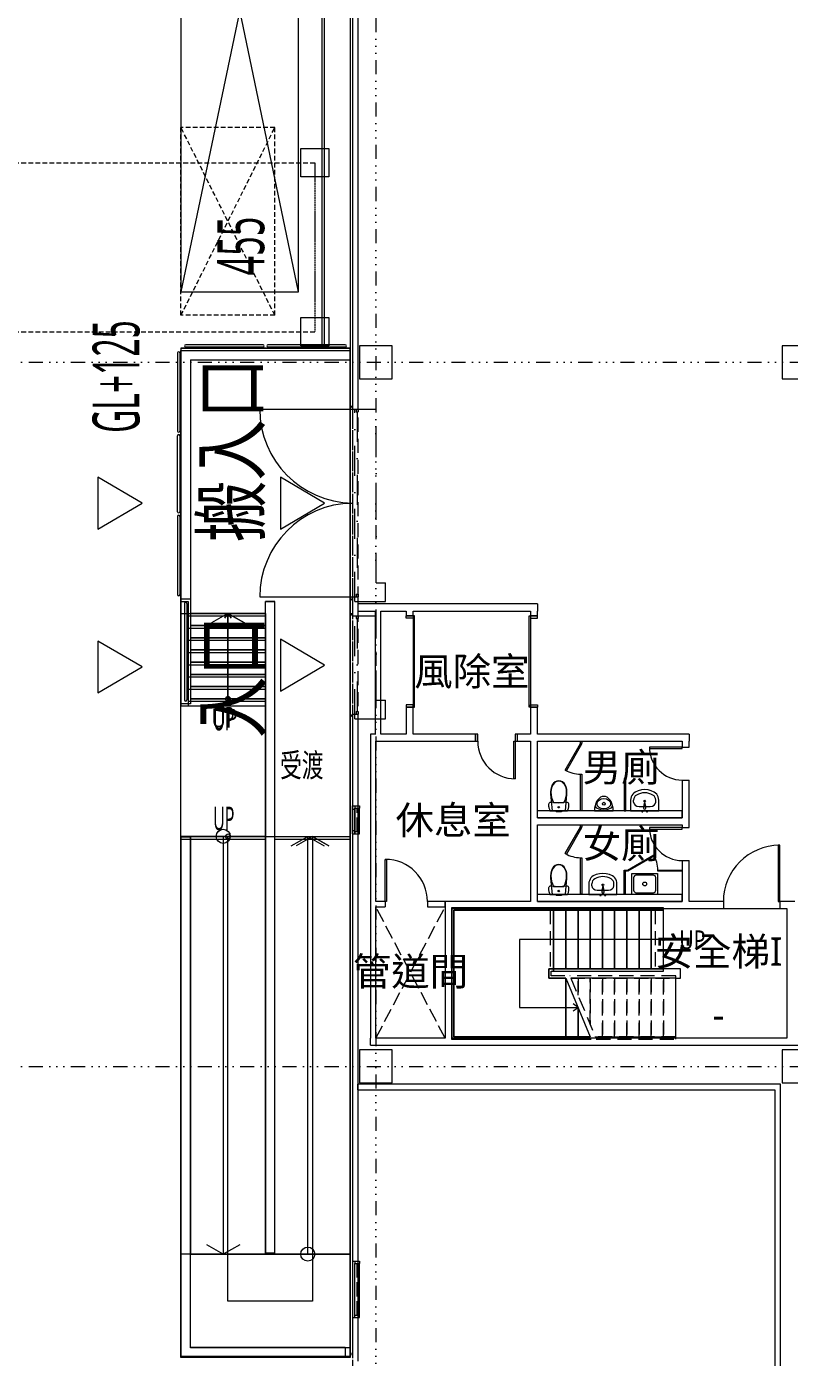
# Model space of a CAD drawing. Header units: millimetres. Extents: x -32710 to 654186, y -254124 to 420220.
# Drawn here: x 21763 to 38006, y 53800 to 82150 of the extents above; entities that cross this region are included whole.
import ezdxf
from ezdxf.enums import TextEntityAlignment as Align

# ---------------------------------------------------------------- set-up
doc = ezdxf.new("R2010")
doc.units = ezdxf.units.MM
doc.header["$LTSCALE"] = 1000
for name, pattern in [('H12PL1$0$DASHEDX2', [0.15, 0.1, -0.05]), ('H12PL1$0$DOTK2', [0.0166, 0.0083, -0.0083]), ('H12PL1$0$HIDDEN', [0.4, 0.3, -0.1]), ('H12PL1$0$JJP_三點線', [0.9, 0.3, -0.15, 0, -0.15, 0, -0.15, 0, -0.15]), ('H12PL1$0$JJP_虛線(退縮線、投影線、地下室範圍、非屬本工程、圖面分區)', [0.45, 0.3, -0.15]), ('H12PL1$0$虛線', [0.846667, 0.423333, -0.423333]), ('H12PL1$0$雨水排水_路_最新$0$DOTK1', [0.01, 0.005, -0.005]), ('H12PL1$0$雨水排水_路_最新$0$DOTK2', [0.0166, 0.0083, -0.0083]), ('H12PL1$0$點劃線', [1.340556, 0.635, -0.352778, 0, -0.352778])]:
    doc.linetypes.add(name, pattern=pattern)
for name, color, linetype in [('H12PL1$0$A-OBJE-2D', 252, 'Continuous'), ('H12PL1$0$A-OBJE-TOIL.3D', 252, 'Continuous'), ('H12PL1$0$A-STRS', 252, 'Continuous'), ('H12PL1$0$A-TEXT', 252, 'Continuous'), ('H12PL1$0$A-WALL-EX', 252, 'Continuous'), ('H12PL1$0$A-WALL-IN', 252, 'Continuous'), ('H12PL1$0$A-ZONE', 252, 'Continuous'), ('H12PL1$0$Door', 252, 'Continuous'), ('H12PL1$0$S-COL', 252, 'Continuous'), ('H12PL1$0$S-GRID', 252, 'Continuous'), ('H12PL1$0$S-SLAB-SHOW', 252, 'Continuous'), ('H12PL1$0$Window', 252, 'Continuous'), ('H12PL1$0$全區配置圖_匯入NEWCUB用_13_0', 252, 'Continuous'), ('H12PL1$0$全區配置圖_匯入NEWCUB用_13_200_TEXT3', 252, 'Continuous'), ('H12PL1$0$全區配置圖_匯入NEWCUB用_13_400_HYOKI', 252, 'Continuous'), ('H12PL1$0$全區配置圖_匯入NEWCUB用_13_Defpoints', 252, 'Continuous'), ('H12PL1$0$全區配置圖_匯入NEWCUB用_13_HATCH', 252, 'Continuous'), ('H12PL1$0$全區配置圖_匯入NEWCUB用_13_HYOKI', 252, 'Continuous'), ('H12PL1$0$全區配置圖_匯入NEWCUB用_13_LEVEL', 252, 'Continuous'), ('H12PL1$0$全區配置圖_匯入NEWCUB用_13_PKG', 252, 'Continuous'), ('H12PL1$0$全區配置圖_匯入NEWCUB用_13_RC Wall', 252, 'Continuous'), ('H12PL1$0$全區配置圖_匯入NEWCUB用_13_SCON', 252, 'Continuous'), ('H12PL1$0$全區配置圖_匯入NEWCUB用_13_SIAGE1', 252, 'Continuous'), ('H12PL1$0$全區配置圖_匯入NEWCUB用_13_STANTION新設', 252, 'Continuous'), ('H12PL1$0$全區配置圖_匯入NEWCUB用_13_SUGATA3', 252, 'Continuous'), ('H12PL1$0$全區配置圖_匯入NEWCUB用_13_SUGATA4', 252, 'Continuous'), ('H12PL1$0$全區配置圖_匯入NEWCUB用_13_TATEGU1', 252, 'Continuous'), ('H12PL1$0$全區配置圖_匯入NEWCUB用_13_TATEGU2', 252, 'Continuous'), ('H12PL1$0$全區配置圖_匯入NEWCUB用_13_TATEGU3', 252, 'Continuous'), ('H12PL1$0$全區配置圖_匯入NEWCUB用_13_雨水排水経路図最新$0$SUGATAD', 252, 'Continuous'), ('MD-20250424-增加TRAY與FS主管位置調整', 7, 'Continuous')]:
    doc.layers.add(name, color=color, linetype=linetype)
doc.styles.add('H12PL1$0$Standard', font='Microsoft JhengHei.ttf', dxfattribs={"width": 0.8})

# ---------------------------------------------------------------- blocks, each defined once
blk = doc.blocks.new('H12PL1')
at = {"layer": 'H12PL1$0$A-OBJE-2D', "linetype": 'H12PL1$0$HIDDEN', "lineweight": 0}
for p, q in [((0, 60600), (1475, 63397.5)), ((1475, 60600), (0, 63397.5))]:
    blk.add_line(p, q, dxfattribs=at)
at = {"layer": 'H12PL1$0$A-OBJE-TOIL.3D', "lineweight": 0}
for p, q in [((3786.1, 65618), (3895, 65618)), ((3895, 65618), (4003.9, 65618)), ((5490.2, 65628.3), (5490.2, 65674.1)), ((5606.2, 65537.3), (5843.8, 65537.3)), ((5711.4, 65527.2), (5711.4, 65542.1)), ((5738.6, 65527.2), (5711.4, 65527.2)), ((5738.6, 65542.1), (5738.6, 65527.2)), ((5959.8, 65628.3), (5959.8, 65674.1)), ((3854.7, 65445), (3838, 65445)), ((3838, 65445), (3838, 65425)), ((3854.7, 65425), (3838, 65425)), ((3879, 65445), (3854.7, 65445)), ((3879, 65425), (3854.7, 65425)), ((3883.7, 65445), (3879, 65445)), ((3879, 65445), (3879, 65425)), ((3883.7, 65425), (3879, 65425)), ((3895, 65445), (3883.7, 65445)), ((3895, 65425), (3883.7, 65425)), ((3906.3, 65445), (3895, 65445)), ((3906.3, 65425), (3895, 65425)), ((3911, 65445), (3906.3, 65445)), ((3911, 65425), (3906.3, 65425)), ((3911, 65445), (3911, 65425)), ((3935.3, 65445), (3911, 65445)), ((3935.3, 65425), (3911, 65425)), ((3952, 65445), (3935.3, 65445)), ((3952, 65425), (3935.3, 65425)), ((3952, 65445), (3952, 65425)), ((3786.1, 63833), (3895, 63833)), ((3895, 63833), (4003.9, 63833)), ((4600.2, 63843.3), (4600.2, 63889.1)), ((5069.8, 63843.3), (5069.8, 63889.1)), ((5490, 64020), (5490, 63750)), ((5910, 64070), (5540, 64070)), ((5960, 63750), (5960, 64020)), ((3854.7, 63660), (3838, 63660)), ((3838, 63660), (3838, 63640)), ((3854.7, 63640), (3838, 63640)), ((3879, 63660), (3854.7, 63660)), ((3879, 63640), (3854.7, 63640)), ((3883.7, 63660), (3879, 63660)), ((3879, 63660), (3879, 63640)), ((3883.7, 63640), (3879, 63640)), ((3895, 63660), (3883.7, 63660)), ((3895, 63640), (3883.7, 63640)), ((3906.3, 63660), (3895, 63660)), ((3906.3, 63640), (3895, 63640)), ((3911, 63660), (3906.3, 63660)), ((3911, 63640), (3906.3, 63640)), ((3911, 63660), (3911, 63640)), ((3935.3, 63660), (3911, 63660)), ((3935.3, 63640), (3911, 63640)), ((3952, 63660), (3935.3, 63660)), ((3952, 63640), (3935.3, 63640)), ((3952, 63660), (3952, 63640)), ((4716.2, 63752.3), (4953.8, 63752.3)), ((4821.4, 63742.2), (4821.4, 63757.1)), ((4848.6, 63742.2), (4821.4, 63742.2)), ((4848.6, 63757.1), (4848.6, 63742.2)), ((5540, 63700), (5910, 63700))]:
    blk.add_line(p, q, dxfattribs=at)
at = {"layer": 'H12PL1$0$A-OBJE-TOIL.3D', "lineweight": 0, "flags": 128}
for points in [[(4385, 66875), (4360, 66875), (4360, 66925), (4385, 66925)], [(4381.7, 66862.5), (4056.7, 66299.6), (4035, 66312.1), (4360, 66875)], [(4064.4, 65898.4), (4052, 65948.2), (4033, 65995.1), (4007.4, 66032.3), (3974.4, 66060.8), (3936, 66078.8), (3895, 66085), (3854, 66078.8), (3815.6, 66060.8), (3782.6, 66032.3), (3757, 65995.1), (3738, 65948.2), (3725.6, 65898.4), (3720.1, 65847.1), (3721.7, 65795.4), (3754, 65445), (4036, 65445), (4068.3, 65795.4), (4069.9, 65847.1)], [(4385, 65445), (4360, 65445), (4360, 66225), (4385, 66225)], [(5285, 65445), (5325, 65445), (5325, 66135), (5285, 66135)], [(6025, 65445), (6025, 65674.1), (6022.1, 65707.8), (6013.5, 65740.5), (5999.5, 65771), (5980.5, 65798.4), (5957.2, 65821.9), (5930.2, 65840.6), (5865, 65870.5), (5796, 65888.8), (5725, 65895), (5654, 65888.8), (5585, 65870.5), (5519.8, 65840.6), (5492.8, 65821.9), (5469.5, 65798.4), (5450.5, 65771), (5436.5, 65740.5), (5427.9, 65707.8), (5425, 65674.1), (5425, 65445)], [(4081.8, 65445), (4088.9, 65460.1), (4095.1, 65475.5), (4100.4, 65491.3), (4104.7, 65507.4), (4108.1, 65523.7), (4110.5, 65540.2), (4112, 65556.8), (4112.5, 65573.5), (4111.2, 65585), (4107.4, 65596), (4101.3, 65605.9), (4093.2, 65614.1), (4083.5, 65620.5), (4072.6, 65624.5), (4061.1, 65626), (4049.5, 65625), (4011.2, 65618.2), (3972.6, 65613.3), (3933.9, 65610.4), (3895, 65609.4), (3856.1, 65610.4), (3817.4, 65613.3), (3778.8, 65618.2), (3740.5, 65625), (3728.9, 65626), (3717.4, 65624.5), (3706.5, 65620.5), (3696.8, 65614.1), (3688.7, 65605.9), (3682.6, 65596), (3678.8, 65585), (3677.5, 65573.5), (3678, 65556.8), (3679.5, 65540.2), (3681.9, 65523.7), (3685.3, 65507.4), (3689.6, 65491.3), (3694.9, 65475.5), (3701.1, 65460.1), (3708.2, 65445)], [(5055, 65445), (5052, 65498), (5042.9, 65549.3), (5028.2, 65597.5), (5008.2, 65641.1), (4983.6, 65678.6), (4955, 65709.1), (4923.4, 65731.6), (4889.7, 65745.4), (4855, 65750), (4820.3, 65745.4), (4786.6, 65731.6), (4755, 65709.1), (4726.4, 65678.6), (4701.8, 65641.1), (4681.8, 65597.5), (4667.1, 65549.3), (4658, 65498), (4655, 65445), (4855, 65445)], [(5688.5, 65445), (5661.5, 65445), (5661.5, 65425), (5688.5, 65425)], [(5788.5, 65445), (5761.5, 65445), (5761.5, 65425), (5788.5, 65425)], [(4381.7, 65082.5), (4056.7, 64519.6), (4035, 64532.1), (4360, 65095)], [(4385, 65095), (4360, 65095), (4360, 65145), (4385, 65145)], [(4385, 63665), (4360, 63665), (4360, 64445), (4385, 64445)], [(5356.1, 64180), (5919, 64505), (5931.5, 64483.3), (5368.6, 64158.3)], [(4064.4, 64113.4), (4052, 64163.2), (4033, 64210.1), (4007.4, 64247.3), (3974.4, 64275.8), (3936, 64293.8), (3895, 64300), (3854, 64293.8), (3815.6, 64275.8), (3782.6, 64247.3), (3757, 64210.1), (3738, 64163.2), (3725.6, 64113.4), (3720.1, 64062.1), (3721.7, 64010.4), (3754, 63660), (4036, 63660), (4068.3, 64010.4), (4069.9, 64062.1)], [(5135, 63660), (5135, 63889.1), (5132.1, 63922.8), (5123.5, 63955.5), (5109.5, 63986), (5090.5, 64013.4), (5067.2, 64036.9), (5040.2, 64055.6), (4975, 64085.5), (4906, 64103.8), (4835, 64110), (4764, 64103.8), (4695, 64085.5), (4629.8, 64055.6), (4602.8, 64036.9), (4579.5, 64013.4), (4560.5, 63986), (4546.5, 63955.5), (4537.9, 63922.8), (4535, 63889.1), (4535, 63660)], [(5356.1, 64180), (5356.1, 64155), (5285, 64155), (5285, 64180)], [(5310, 63660), (5285, 63660), (5285, 64155), (5310, 64155)], [(5450, 64110), (6000, 64110), (6000, 63660), (5450, 63660)], [(6525, 64180), (6525, 64155), (6006.1, 64155), (6006.1, 64180)], [(4081.8, 63660), (4088.9, 63675.1), (4095.1, 63690.5), (4100.4, 63706.3), (4104.7, 63722.4), (4108.1, 63738.7), (4110.5, 63755.2), (4112, 63771.8), (4112.5, 63788.5), (4111.2, 63800), (4107.4, 63811), (4101.3, 63820.9), (4093.2, 63829.1), (4083.5, 63835.5), (4072.6, 63839.5), (4061.1, 63841), (4049.5, 63840), (4011.2, 63833.2), (3972.6, 63828.3), (3933.9, 63825.4), (3895, 63824.4), (3856.1, 63825.4), (3817.4, 63828.3), (3778.8, 63833.2), (3740.5, 63840), (3728.9, 63841), (3717.4, 63839.5), (3706.5, 63835.5), (3696.8, 63829.1), (3688.7, 63820.9), (3682.6, 63811), (3678.8, 63800), (3677.5, 63788.5), (3678, 63771.8), (3679.5, 63755.2), (3681.9, 63738.7), (3685.3, 63722.4), (3689.6, 63706.3), (3694.9, 63690.5), (3701.1, 63675.1), (3708.2, 63660)], [(4798.5, 63660), (4771.5, 63660), (4771.5, 63640), (4798.5, 63640)], [(4898.5, 63660), (4871.5, 63660), (4871.5, 63640), (4898.5, 63640)]]:
    blk.add_lwpolyline(points, close=True, dxfattribs=at)
for points in [[(5750, 65502.3), (5746, 65544.3, 0.1210196), (5742.7, 65553.8), (5736.1, 65606.7, 0.8825663), (5713.9, 65606.7), (5707.3, 65553.8, 0.1210196), (5704, 65544.3), (5700, 65502.3, 1)], [(4860, 63717.3), (4856, 63759.3, 0.1210196), (4852.7, 63768.8), (4846.1, 63821.7, 0.8825663), (4823.9, 63821.7), (4817.3, 63768.8, 0.1210196), (4814, 63759.3), (4810, 63717.3, 1)]]:
    blk.add_lwpolyline(points, format="xyb", close=True, dxfattribs=at)
for points in [[(6525, 65445), (3445, 65445)], [(3445, 65295), (3445, 65445)], [(3445, 65295), (6525, 65295)], [(6525, 65295), (6525, 65445)], [(6525, 63660), (3445, 63660)], [(3445, 63510), (3445, 63660)], [(3445, 63510), (6525, 63510)], [(6525, 63510), (6525, 63660)]]:
    blk.add_lwpolyline(points, dxfattribs=at)
at = {"layer": 'H12PL1$0$A-OBJE-TOIL.3D', "lineweight": 0}
for centre, radius in [((4855, 65595), 30), ((5725, 65652.1), 17.5), ((4835, 63867.1), 17.5), ((5725, 63885), 40)]:
    blk.add_circle(centre, radius, dxfattribs=at)
for centre, radius, start, end in [((4360, 66875), 650, 240, 270), ((4743.2, 65560.3), 70, 169.18547, 244.54742), ((4855, 65795.1), 330.1, 244.54742, 270), ((4855, 65795.1), 330.1, 270, 295.45258), ((4966.8, 65560.3), 70, 295.45258, 10.81453), ((5725, 65542.4), 21.1, 32.77103, 147.22897), ((5725, 65542.1), 13.6, 0, 180), ((4360, 65095), 650, 240, 270), ((5356.1, 64180), 650, 0, 30), ((5540, 64020), 50, 90, 180), ((5910, 64020), 50, 0, 90), ((4835, 63757.4), 21.1, 32.77103, 147.22897), ((4835, 63757.1), 13.6, 0, 180), ((5540, 63750), 50, 180, 270), ((5910, 63750), 50, 270, 0)]:
    blk.add_arc(centre, radius, start, end, dxfattribs=at)
for centre, major_axis, ratio, start_param, end_param in [((3895.8, 65937.8), (0, 138.6), 0.9993766, 0.0058609, 0.6325046), ((3894.2, 65937.8), (0, 138.6), 0.9993766, 5.6506808, 6.2773246), ((3984.5, 65857.3), (0, 257.1), 0.9993766, 0.7259352, 1.6265238), ((4153.1, 65832.9), (0, 425.5), 0.9993766, 1.5471782, 2.1001988), ((3805.5, 65857.3), (0, 257.1), 0.9993766, 4.6566578, 5.5572463), ((3636.9, 65832.9), (0, 425.5), 0.9993766, 4.1829842, 4.7360048), ((5606.1, 65674.1), (0, 121.2), 0.9565217, 0.4969748, 1.5707963), ((5725, 65445), (0, 381.8), 0.9565217, 5.7862105, 6.7801601), ((5843.9, 65674.1), (0, 121.2), 0.9565217, 4.712389, 5.7862105), ((5606.3, 65628.3), (116.1, 0), 0.7836457, 3.1415927, 4.712389), ((5843.7, 65628.3), (116.1, 0), 0.7836457, 4.712389, 6.2831853), ((3984.5, 64072.3), (0, 257.1), 0.9993766, 0.7259352, 1.6265238), ((3895.8, 64152.8), (0, 138.6), 0.9993766, 0.0058609, 0.6325046), ((3894.2, 64152.8), (0, 138.6), 0.9993766, 5.6506808, 6.2773246), ((3805.5, 64072.3), (0, 257.1), 0.9993766, 4.6566578, 5.5572463), ((4153.1, 64047.9), (0, 425.5), 0.9993766, 1.5471782, 2.1001988), ((3636.9, 64047.9), (0, 425.5), 0.9993766, 4.1829842, 4.7360048), ((4716.1, 63889.1), (0, 121.2), 0.9565217, 0.4969748, 1.5707963), ((4716.3, 63843.3), (116.1, 0), 0.7836457, 3.1415927, 4.712389), ((4835, 63660), (0, 381.8), 0.9565217, 5.7862105, 6.7801601), ((4953.7, 63843.3), (116.1, 0), 0.7836457, 4.712389, 6.2831853), ((4953.9, 63889.1), (0, 121.2), 0.9565217, 4.712389, 5.7862105)]:
    blk.add_ellipse(centre, major_axis=major_axis, ratio=ratio, start_param=start_param, end_param=end_param, dxfattribs=at)
for centre, major_axis, ratio in [((3895, 65520), (15, 0), 0.9997238), ((4855, 65595), (145, 0), 0.7724138), ((3895, 63735), (15, 0), 0.9997238)]:
    blk.add_ellipse(centre, major_axis=major_axis, ratio=ratio, dxfattribs=at)
at = {"layer": 'H12PL1$0$A-STRS', "lineweight": 0}
for p, q in [((-2350, 69650), (-3950, 69650)), ((-3950, 69650), (-3950, 67830)), ((-2350, 69650), (-3950, 69650)), ((-3950, 69650), (-3950, 69390)), ((-3150, 69650), (-3225, 69550)), ((-3150, 69390), (-3150, 69650)), ((-3075, 69550), (-3150, 69650)), ((-2350, 67830), (-2350, 69650)), ((-2350, 69390), (-2350, 69650)), ((-2350, 69390), (-3950, 69390)), ((-3950, 69390), (-3950, 69130)), ((-3950, 69390), (-2350, 69390)), ((-3150, 68090), (-3150, 69390)), ((-2350, 69130), (-2350, 69390)), ((-2350, 69130), (-3950, 69130)), ((-3950, 69130), (-3950, 68870)), ((-3950, 69130), (-2350, 69130)), ((-2350, 68870), (-2350, 69130)), ((-2350, 68870), (-3950, 68870)), ((-3950, 68870), (-3950, 68610)), ((-3950, 68870), (-2350, 68870)), ((-2350, 68610), (-3950, 68610)), ((-3950, 68610), (-3950, 68350)), ((-3950, 68610), (-2350, 68610)), ((-2350, 68610), (-2350, 68870)), ((-2350, 68350), (-2350, 68610)), ((-2350, 68350), (-3950, 68350)), ((-3950, 68350), (-3950, 68090)), ((-3950, 68350), (-2350, 68350)), ((-2350, 68090), (-2350, 68350)), ((-2350, 68090), (-3950, 68090)), ((-3950, 68090), (-3950, 67830)), ((-3950, 68090), (-2350, 68090)), ((-3150, 67830), (-3150, 68090)), ((-2350, 67830), (-2350, 68090)), ((-3950, 67830), (-2350, 67830)), ((-3950, 67830), (-2350, 67830)), ((3785, 63380), (1608.6, 63380)), ((1608.6, 63380), (1608.6, 60580)), ((1658.6, 60630), (1658.6, 63330)), ((1658.6, 63330), (3785, 63330)), ((1658.6, 63330), (1658.6, 60630)), ((3715.6, 63330), (1658.6, 63330)), ((1658.6, 63330), (1658.6, 60630)), ((3785, 63330), (1658.6, 63330)), ((3785, 63330), (3715.6, 63330)), ((6125, 63380), (3785, 63380)), ((3785, 63380), (3785, 63330)), ((3785, 63330), (3785, 63380)), ((3785, 63330), (6125, 63330)), ((6125, 63330), (3785, 63330)), ((3785, 62080), (3785, 63330)), ((3785, 62080), (3785, 63330)), ((3785, 62080), (3785, 63330)), ((4045, 63330), (3785, 63330)), ((3785, 63330), (3785, 62080)), ((3785, 62080), (3785, 63330)), ((4045, 62080), (4045, 63330)), ((4305, 63330), (4045, 63330)), ((4045, 63330), (4045, 62080)), ((4045, 62080), (4045, 63330)), ((4305, 62080), (4305, 63330)), ((4565, 63330), (4305, 63330)), ((4305, 63330), (4305, 62080)), ((4305, 62080), (4305, 63330)), ((4565, 62080), (4565, 63330)), ((4825, 63330), (4565, 63330)), ((4565, 63330), (4565, 62080)), ((4565, 62080), (4565, 63330)), ((4825, 62080), (4825, 63330)), ((5085, 63330), (4825, 63330)), ((4825, 63330), (4825, 62080)), ((4825, 62080), (4825, 63330)), ((5085, 62080), (5085, 63330)), ((5345, 63330), (5085, 63330)), ((5085, 63330), (5085, 62080)), ((5085, 62080), (5085, 63330)), ((5345, 62080), (5345, 63330)), ((5605, 63330), (5345, 63330)), ((5345, 63330), (5345, 62080)), ((5345, 62080), (5345, 63330)), ((5605, 62080), (5605, 63330)), ((5865, 63330), (5605, 63330)), ((5605, 63330), (5605, 62080)), ((5605, 62080), (5605, 63330)), ((5865, 62080), (5865, 63330)), ((6125, 63330), (5865, 63330)), ((5865, 63330), (5865, 62080)), ((5865, 62080), (5865, 63330)), ((6125, 63330), (6125, 63380)), ((6125, 62080), (6125, 63330)), ((6125, 62080), (6125, 63330)), ((3785, 62705), (3060, 62705)), ((3060, 62705), (3060, 61255)), ((5865, 62705), (3785, 62705)), ((6125, 62705), (5865, 62705)), ((3785, 62080), (3685, 62080)), ((3685, 62080), (3685, 61880)), ((3685, 61880), (3685, 62080)), ((3685, 62080), (3715.6, 62080)), ((3685, 61880), (3685, 62080)), ((3685, 62080), (3785, 62080)), ((3685, 61880), (4045, 61880)), ((4045, 61880), (3685, 61880)), ((4045, 61880), (3685, 61880)), ((3715.6, 62080), (3785, 62080)), ((3735, 61930), (3735, 62030)), ((3735, 62030), (3785, 62030)), ((4024.2, 61930), (3735, 61930)), ((6125, 62080), (3785, 62080)), ((3785, 62080), (3785, 62030)), ((3785, 62030), (3785, 62080)), ((3785, 62080), (6125, 62080)), ((3785, 62080), (4045, 62080)), ((3785, 62030), (6125, 62030)), ((4045, 62080), (4305, 62080)), ((4045, 61880), (4045, 60630)), ((4045, 61880), (4045, 60630)), ((4045, 60630), (4045, 61880)), ((4045, 61880), (4045, 60630)), ((4045, 61880), (4565, 60630)), ((4305, 62080), (4565, 62080)), ((4565, 62080), (4825, 62080)), ((4825, 62080), (5085, 62080)), ((5085, 62080), (5345, 62080)), ((5345, 62080), (5605, 62080)), ((5605, 62080), (5865, 62080)), ((5865, 62080), (6125, 62080)), ((6125, 62030), (6125, 62080)), ((3060, 61255), (4045, 61255)), ((4045, 61255), (4305, 61255)), ((4305, 61255), (4205, 61330)), ((4205, 61180), (4305, 61255)), ((4305, 61255), (4305, 60630)), ((4305, 60630), (4305, 61255)), ((4305, 61255), (4305, 60630)), ((1608.6, 60580), (4045, 60580)), ((4045, 60630), (1658.6, 60630)), ((1658.6, 60630), (4045, 60630)), ((1658.6, 60630), (4045, 60630)), ((4045, 60580), (4045, 60630)), ((4565, 60630), (4045, 60630)), ((4045, 60630), (4045, 60580)), ((4045, 60630), (4565, 60630)), ((4045, 60630), (4305, 60630)), ((4045, 60580), (4585.8, 60580)), ((4305, 60630), (4565, 60630))]:
    blk.add_line(p, q, dxfattribs=at)
at = {"layer": 'H12PL1$0$A-STRS', "linetype": 'H12PL1$0$JJP_虛線(退縮線、投影線、地下室範圍、非屬本工程、圖面分區)', "lineweight": 0}
for p, q in [((3715.6, 63330), (3715.6, 62080)), ((5946.8, 63330), (5946.8, 62080)), ((4045, 61880), (4045, 60630)), ((6385, 61930), (4132.5, 61930)), ((4153.3, 61880), (6385, 61880)), ((4305, 61880), (4153.3, 61880)), ((4153.3, 61880), (4673.3, 60630)), ((4305, 61880), (4305, 61515.4)), ((4305, 61515.4), (4305, 61880)), ((4305, 61880), (4305, 61515.4)), ((4565, 61880), (4305, 61880)), ((4565, 61880), (4565, 60890.4)), ((4565, 60890.4), (4565, 61880)), ((4565, 61880), (4565, 60890.4)), ((4825, 61880), (4565, 61880)), ((4825, 61880), (4825, 60630)), ((4825, 60630), (4825, 61880)), ((4825, 61880), (4825, 60630)), ((5085, 61880), (4825, 61880)), ((5085, 61880), (5085, 60630)), ((5085, 60630), (5085, 61880)), ((5085, 61880), (5085, 60630)), ((5345, 61880), (5085, 61880)), ((5345, 61880), (5345, 60630)), ((5345, 60630), (5345, 61880)), ((5345, 61880), (5345, 60630)), ((5605, 61880), (5345, 61880)), ((5605, 61880), (5605, 60630)), ((5605, 60630), (5605, 61880)), ((5605, 61880), (5605, 60630)), ((5865, 61880), (5605, 61880)), ((5865, 61880), (5865, 60630)), ((5865, 60630), (5865, 61880)), ((5865, 61880), (5865, 60630)), ((6125, 61880), (5865, 61880)), ((6125, 61880), (6125, 60630)), ((6125, 60630), (6125, 61880)), ((6125, 61880), (6125, 60630)), ((6385, 61880), (6125, 61880)), ((6385, 61880), (6385, 61930)), ((6385, 60630), (6385, 61880)), ((6385, 60630), (4673.3, 60630)), ((4673.3, 60630), (4825, 60630)), ((4694.1, 60580), (6385, 60580)), ((4825, 60630), (5085, 60630)), ((5085, 60630), (5345, 60630)), ((5345, 60630), (5605, 60630)), ((5605, 60630), (5865, 60630)), ((5865, 60630), (6125, 60630)), ((6125, 60630), (6385, 60630)), ((6385, 60580), (6385, 60630))]:
    blk.add_line(p, q, dxfattribs=at)
at = {"layer": 'H12PL1$0$A-STRS', "linetype": 'H12PL1$0$虛線', "lineweight": 0}
for p, q in [((6385, 61880), (4153.3, 61880)), ((6385, 60630), (6385, 61880)), ((4673.3, 60630), (6385, 60630))]:
    blk.add_line(p, q, dxfattribs=at)
at = {"layer": 'H12PL1$0$A-STRS', "lineweight": 0, "flags": 128}
for points in [[(-3125, 67830, 1), (-3175, 67830, 1)], [(6125, 62730, 1), (6125, 62680, 1)]]:
    blk.add_lwpolyline(points, format="xyb", close=True, dxfattribs=at)
at = {"layer": 'H12PL1$0$A-WALL-EX', "linetype": 'H12PL1$0$JJP_虛線(退縮線、投影線、地下室範圍、非屬本工程、圖面分區)', "lineweight": 0}
blk.add_line((-500, 82880), (-500, -2530), dxfattribs=at)
at = {"layer": 'H12PL1$0$A-WALL-EX', "lineweight": 0}
for p, q in [((-500, 74000), (-380, 74000)), ((-500, 70000), (-380, 70000)), ((-500, 69600), (-380, 69600)), ((-500, 67500), (-380, 67500)), ((-500, 65550), (-500, 64950)), ((-380, 64950), (-380, 65550)), ((-500, 55850), (-380, 55850)), ((-500, 55850), (-500, 54650)), ((-380, 54650), (-380, 55850)), ((-500, 54650), (-380, 54650))]:
    blk.add_line(p, q, dxfattribs=at)
at = {"layer": 'H12PL1$0$A-WALL-EX', "linetype": 'H12PL1$0$JJP_虛線(退縮線、投影線、地下室範圍、非屬本工程、圖面分區)', "lineweight": 0, "flags": 128}
for points in [[(-500, 83000), (-500, -2650)], [(-380, -2530), (-380, 82880)]]:
    blk.add_lwpolyline(points, dxfattribs=at)
at = {"layer": 'H12PL1$0$A-WALL-EX', "lineweight": 0, "flags": 128}
for points in [[(-500, 83000), (-500, 74000)], [(-380, 74000), (-380, 82880)], [(-500, 70000), (-500, 69600)], [(-380, 69600), (-380, 70000)], [(-500, 67500), (-500, 65550)], [(-380, 65550), (-380, 67500)], [(-500, 64950), (-500, 55850)], [(-380, 55850), (-380, 64950)], [(8499.5, 59619.5), (-380.5, 59619.5)], [(-380.5, 59499.5), (-380.5, 59619.5)], [(8619.5, 59619.5), (8499.5, 59619.5)], [(8619.5, 30500.5), (8619.5, 59619.5)], [(-380.5, 59499.5), (8499.5, 59499.5)], [(8499.5, 59499.5), (8499.5, 30500.5)], [(-500, 54650), (-500, 53800)], [(-380, 53800), (-380, 54650)]]:
    blk.add_lwpolyline(points, dxfattribs=at)
at = {"layer": 'H12PL1$0$A-WALL-IN', "lineweight": 0}
for p, q in [((794, 69600), (646, 69600)), ((3296, 69600), (3444, 69600)), ((794, 67650), (646, 67650)), ((3296, 67650), (3444, 67650)), ((2120, 66925), (2120, 67075)), ((3020, 66925), (3020, 67075)), ((6525, 66800), (6675, 66800)), ((6525, 66100), (6675, 66100)), ((6525, 65085), (6675, 65085)), ((6525, 64385), (6675, 64385)), ((200, 63510), (200, 63397.5)), ((1100, 63510), (1100, 63397.5)), ((7400, 63510), (7400, 63360)), ((8600, 63510), (8600, 63360))]:
    blk.add_line(p, q, dxfattribs=at)
at = {"layer": 'H12PL1$0$A-WALL-IN', "lineweight": 0, "flags": 128}
for points in [[(3444, 69850), (-380, 69850)], [(-380, 69700), (-380, 69850)], [(3444, 69850), (3444, 69700)], [(-380, 69700), (-18, 69700)], [(-18, 69700), (-18, 67075)], [(107, 67075), (107, 69700)], [(107, 69700), (646, 69700)], [(646, 69700), (646, 69600)], [(794, 69600), (794, 69700)], [(794, 69700), (3296, 69700)], [(3296, 69700), (3296, 69600)], [(3444, 69600), (3444, 69700)], [(646, 67650), (646, 67075)], [(794, 67075), (794, 67650)], [(3296, 67650), (3296, 67075)], [(3444, 67075), (3444, 67650)], [(0, 67075), (-112.5, 67075)], [(-112.5, 67075), (-112.5, 60600)], [(0, 63510), (0, 66925)], [(0, 66925), (2120, 66925)], [(646, 67075), (107, 67075)], [(2120, 67075), (794, 67075)], [(3296, 67075), (3020, 67075)], [(3020, 66925), (3295, 66925)], [(3295, 66925), (3295, 63510)], [(6675, 67075), (3444, 67075)], [(3445, 65295), (3445, 66925)], [(3445, 66925), (6525, 66925)], [(6525, 66925), (6525, 66800)], [(6675, 67075), (6675, 66925)], [(6675, 66800), (6675, 66925)], [(6525, 66100), (6525, 65295)], [(6675, 65085), (6675, 66100)], [(6525, 65295), (3445, 65295)], [(3445, 65145), (6525, 65145)], [(3445, 63510), (3445, 65145)], [(6525, 65145), (6525, 65085)], [(6525, 64385), (6525, 63510)], [(6675, 63510), (6675, 64385)], [(200, 63510), (0, 63510)], [(1475, 63510), (1100, 63510)], [(1475, 63397.5), (1475, 63510)], [(3295, 63510), (1475, 63510)], [(1475, 63510), (1475, 63360)], [(6525, 63510), (3445, 63510)], [(7400, 63510), (6675, 63510)], [(8925, 63510), (8600, 63510)], [(0, 63397.5), (200, 63397.5)], [(0, 60600), (0, 63397.5)], [(1100, 63397.5), (1475, 63397.5)], [(1475, 63360), (1475, 60600)], [(1625, 60600), (1625, 63360)], [(1625, 63360), (7400, 63360)], [(8600, 63360), (8750, 63360)], [(8750, 63360), (8750, 60600)], [(-112.5, 60450), (-112.5, 60600)], [(-112.5, 60450), (9385, 60450)], [(1475, 60600), (0, 60600)], [(8750, 60600), (1625, 60600)]]:
    blk.add_lwpolyline(points, dxfattribs=at)
at = {"layer": 'H12PL1$0$Door', "linetype": 'H12PL1$0$點劃線', "lineweight": 0}
for p, q in [((-446, 74000), (4, 74000)), ((-446, 69900), (-446, 74000)), ((-416, 74000), (-416, 73940)), ((-380, 74000), (-380, 73940)), ((4, 70300), (4, 74000)), ((-416, 73940), (-380, 73940)), ((-398, 73940), (-398, 70060)), ((-416, 70060), (-416, 70000)), ((-416, 70060), (-380, 70060)), ((-380, 70060), (-380, 70000)), ((4, 70300), (204, 70300)), ((204, 69900), (204, 70300)), ((-446, 69900), (4, 69900)), ((-416, 70000), (-380, 70000)), ((4, 69900), (204, 69900)), ((-446, 69600), (4, 69600)), ((-446, 67400), (-446, 69600)), ((-416, 69600), (-416, 69540)), ((-416, 69540), (-380, 69540)), ((-398, 69540), (-398, 67560)), ((-380, 69600), (-380, 69540)), ((4, 67800), (4, 69600)), ((4, 67800), (204, 67800)), ((204, 67400), (204, 67800)), ((-416, 67560), (-416, 67500)), ((-416, 67560), (-380, 67560)), ((-416, 67500), (-380, 67500)), ((-380, 67560), (-380, 67500)), ((-446, 67400), (4, 67400)), ((4, 67400), (204, 67400))]:
    blk.add_line(p, q, dxfattribs=at)
at = {"layer": 'H12PL1$0$Door', "lineweight": 0}
for p, q in [((644, 69550), (644, 69600)), ((644, 69600), (794, 69600)), ((794, 69550), (644, 69550)), ((794, 69600), (794, 69550)), ((794, 69600), (794, 67650)), ((824, 69600), (794, 69600)), ((824, 67650), (824, 69600)), ((3266, 67650), (3266, 69600)), ((3266, 69600), (3296, 69600)), ((3294, 69600), (3294, 69550)), ((3444, 69600), (3294, 69600)), ((3294, 69550), (3444, 69550)), ((3296, 69600), (3296, 67650)), ((3444, 69550), (3444, 69600)), ((794, 67700), (644, 67700)), ((644, 67700), (644, 67650)), ((644, 67650), (794, 67650)), ((794, 67650), (794, 67700)), ((794, 67650), (824, 67650)), ((3296, 67650), (3266, 67650)), ((3294, 67650), (3294, 67700)), ((3294, 67700), (3444, 67700)), ((3444, 67650), (3294, 67650)), ((3444, 67700), (3444, 67650)), ((2170, 67075), (2120, 67075)), ((2120, 67075), (2120, 66925)), ((2120, 66925), (2170, 66925)), ((2170, 66925), (2170, 67075)), ((2940, 66125), (2940, 66925)), ((2940, 66925), (2970, 66925)), ((3020, 67075), (2970, 67075)), ((2970, 67075), (2970, 66925)), ((2970, 66925), (2970, 66125)), ((2970, 66925), (3020, 66925)), ((3020, 66925), (3020, 67075)), ((6525, 66800), (5825, 66800)), ((5825, 66800), (5825, 66770)), ((5825, 66770), (6525, 66770)), ((6525, 66770), (6525, 66800)), ((6525, 66800), (6675, 66800)), ((2970, 66125), (2940, 66125)), ((6525, 66100), (6675, 66100)), ((6525, 65085), (5825, 65085)), ((5825, 65085), (5825, 65055)), ((5825, 65055), (6525, 65055)), ((6525, 65055), (6525, 65085)), ((6525, 65085), (6675, 65085)), ((8600, 64710), (8570, 64710)), ((8570, 64710), (8570, 63510)), ((8600, 63510), (8600, 64710)), ((200, 63510), (200, 64410)), ((200, 64410), (230, 64410)), ((230, 64410), (230, 63510)), ((6525, 64385), (6675, 64385)), ((230, 63510), (200, 63510)), ((200, 63510), (200, 63397)), ((1100, 63510), (1100, 63397)), ((7400, 63510), (7400, 63360)), ((8570, 63510), (8600, 63510)), ((8600, 63510), (8600, 63360))]:
    blk.add_line(p, q, dxfattribs=at)
for centre, radius, start, end in [((2970, 66925), 800, 180, 270), ((6525, 66800), 700, 180, 270), ((6525, 65085), 700, 180, 270), ((8600, 63510), 1200, 90, 180), ((200, 63510), 900, 0, 90)]:
    blk.add_arc(centre, radius, start, end, dxfattribs=at)
at = {"layer": 'H12PL1$0$S-COL', "lineweight": 0, "flags": 128}
for points in [[(-350, 74650), (350, 74650), (350, 75350), (-350, 75350)], [(8650, 74650), (9350, 74650), (9350, 75350), (8650, 75350)], [(-350, 59650), (350, 59650), (350, 60350), (-350, 60350)], [(8650, 59650), (9350, 59650), (9350, 60350), (8650, 60350)]]:
    blk.add_lwpolyline(points, close=True, dxfattribs=at)
at = {"layer": 'H12PL1$0$S-GRID', "linetype": 'H12PL1$0$JJP_三點線', "lineweight": 0}
for p, q in [((0, 128250), (0, -28000)), ((-29000, 75000), (289600, 75000)), ((-29000, 60000), (289600, 60000))]:
    blk.add_line(p, q, dxfattribs=at)
at = {"layer": 'H12PL1$0$S-SLAB-SHOW', "lineweight": 0}
for p, q in [((-2350, 64900), (-4150, 64900)), ((-4150, 64900), (-4150, 56000)), ((-3950, 64900), (-3950, 56000)), ((-3250, 64900), (-3250, 56000)), ((-2350, 64900), (-550, 64900)), ((-2350, 56000), (-2350, 64900)), ((-2350, 64900), (-2350, 56000)), ((-2150, 56000), (-2150, 64900)), ((-1800, 64700), (-1450, 64900)), ((-1450, 56000), (-1450, 64900)), ((-1450, 64900), (-1100, 64700)), ((-550, 56000), (-550, 64900)), ((-3250, 56000), (-3600, 56200)), ((-2900, 56200), (-3250, 56000)), ((-2350, 56000), (-4150, 56000)), ((-2350, 56000), (-550, 56000))]:
    blk.add_line(p, q, dxfattribs=at)
at = {"layer": 'H12PL1$0$S-SLAB-SHOW', "lineweight": 0, "flags": 128}
for points in [[(-2350, 64900), (-550, 64900), (-550, 75300), (-4150, 75300), (-4150, 69650), (-2350, 69650)], [(6125, 63360), (8750, 63360), (8750, 60600), (6385, 60600), (6385, 61880), (6485, 61880), (6485, 62080), (6125, 62080)], [(-4150, 53820), (-550, 53820), (-550, 56000), (-4150, 56000)]]:
    blk.add_lwpolyline(points, close=True, dxfattribs=at)
for points in [[(-3250, 64750, -1), (-3250, 65050, -1)], [(-1450, 56150, -1), (-1450, 55850, -1)]]:
    blk.add_lwpolyline(points, format="xyb", close=True, dxfattribs=at)
at = {"layer": 'H12PL1$0$Window', "lineweight": 0}
for p, q in [((-500, 64950), (-500, 65550)), ((-500, 65475), (-500, 65550)), ((-500, 65550), (-450, 65550)), ((-500, 65550), (-450, 65550)), ((-450, 65550), (-450, 65475)), ((-450, 65550), (-380, 65550)), ((-450, 65550), (-350, 65550)), ((-450, 65550), (-450, 65500)), ((-450, 65000), (-450, 65500)), ((-450, 65500), (-350, 65500)), ((-380, 64950), (-380, 65550)), ((-350, 65550), (-350, 65500)), ((-350, 65000), (-350, 65500)), ((-450, 65475), (-500, 65475)), ((-500, 65025), (-500, 65475)), ((-450, 65475), (-450, 65025)), ((-500, 64950), (-500, 65025)), ((-500, 65025), (-450, 65025)), ((-500, 64950), (-450, 64950)), ((-500, 64950), (-450, 64950)), ((-450, 65025), (-450, 64950)), ((-450, 65000), (-350, 65000)), ((-450, 64950), (-450, 65000)), ((-450, 64950), (-380, 64950)), ((-450, 64950), (-350, 64950)), ((-350, 64950), (-350, 65000)), ((-450, 55850), (-350, 55850)), ((-450, 55850), (-450, 55800)), ((-350, 55850), (-350, 55800)), ((-450, 54700), (-450, 55800)), ((-450, 55800), (-350, 55800)), ((-350, 54700), (-350, 55800)), ((-450, 54700), (-350, 54700)), ((-450, 54650), (-450, 54700)), ((-450, 54650), (-350, 54650)), ((-350, 54650), (-350, 54700))]:
    blk.add_line(p, q, dxfattribs=at)
at = {"layer": 'H12PL1$0$Window', "linetype": 'H12PL1$0$HIDDEN', "lineweight": 0}
for p, q in [((-400, 65000), (-400, 65500)), ((-400, 54700), (-400, 55800))]:
    blk.add_line(p, q, dxfattribs=at)
at = {"layer": 'H12PL1$0$全區配置圖_匯入NEWCUB用_13_400_HYOKI', "lineweight": 0, "flags": 128}
for points in [[(-4977.7, 72000), (-5918.8, 72549), (-5918.8, 71445.8)], [(-4977.7, 68508.7), (-5918.8, 69057.7), (-5918.8, 67954.6)]]:
    blk.add_lwpolyline(points, close=True, dxfattribs=at)
at = {"layer": 'H12PL1$0$全區配置圖_匯入NEWCUB用_13_Defpoints', "lineweight": 0}
blk.add_line((-953.6, 60000), (-953.5, 60000), dxfattribs=at)
at = {"layer": 'H12PL1$0$全區配置圖_匯入NEWCUB用_13_HATCH', "lineweight": 0, "flags": 128}
blk.add_lwpolyline([(-550, 53800), (-4150, 53800), (-4150, 64900), (-2350, 64900), (-2350, 67670), (-4150, 67670), (-4150, 75250), (-550, 75250)], close=True, dxfattribs=at)
at = {"layer": 'H12PL1$0$全區配置圖_匯入NEWCUB用_13_HYOKI', "lineweight": 0, "flags": 128}
for points in [[(-3150, 69650), (-2800, 69450), (-3150, 69650), (-3500, 69450)], [(-3150, 69650), (-3150, 67830)], [(-1350, 64900), (-1350, 55000), (-3150, 55000), (-3150, 64900)], [(-1350, 64900), (-1000, 64700), (-1350, 64900), (-1700, 64700)]]:
    blk.add_lwpolyline(points, dxfattribs=at)
at = {"layer": 'H12PL1$0$全區配置圖_匯入NEWCUB用_13_HYOKI', "lineweight": 0}
for centre in [(-3150, 67830), (-3150, 64900)]:
    blk.add_circle(centre, 50, dxfattribs=at)
at = {"layer": 'H12PL1$0$全區配置圖_匯入NEWCUB用_13_PKG', "lineweight": 0, "flags": 128}
blk.add_lwpolyline([(-1650, 76500), (-2900, 82500), (-4150, 76500)], dxfattribs=at)
blk.add_lwpolyline([(-1650, 76500), (-1650, 82500), (-4150, 82500), (-4150, 76500)], close=True, dxfattribs=at)
at = {"layer": 'H12PL1$0$全區配置圖_匯入NEWCUB用_13_RC Wall', "lineweight": 0}
blk.add_line((-3950, 69050), (-3950, 68950), dxfattribs=at)
at = {"layer": 'H12PL1$0$全區配置圖_匯入NEWCUB用_13_SCON', "lineweight": 0}
for p, q in [((-4177.9, 75210), (-4150, 75210)), ((-4177.9, 75190), (-4150, 75190)), ((-4060, 75327.9), (-4060, 75300)), ((-4040, 75327.9), (-4040, 75300)), ((-2410, 75327.9), (-2410, 75300)), ((-2390, 75327.9), (-2390, 75300)), ((-2310, 75327.9), (-2310, 75300)), ((-2290, 75327.9), (-2290, 75300)), ((-660, 75327.9), (-660, 75300)), ((-640, 75327.9), (-640, 75300)), ((-4177.9, 73543.3), (-4150, 73543.3)), ((-4177.9, 73523.3), (-4150, 73523.3)), ((-4177.9, 73443.3), (-4150, 73443.3)), ((-4177.9, 73423.3), (-4150, 73423.3)), ((-4177.9, 71826.7), (-4150, 71826.7)), ((-4177.9, 71806.7), (-4150, 71806.7)), ((-4177.9, 71726.7), (-4150, 71726.7)), ((-4177.9, 71706.7), (-4150, 71706.7)), ((-4177.9, 70060), (-4150, 70060)), ((-4177.9, 70040), (-4150, 70040))]:
    blk.add_line(p, q, dxfattribs=at)
at = {"layer": 'H12PL1$0$全區配置圖_匯入NEWCUB用_13_SIAGE1', "lineweight": 0, "flags": 128}
blk.add_lwpolyline([(-500, 53848.8), (-501.2, 53848.8), (-501.2, 53899.6)], dxfattribs=at)
at = {"layer": 'H12PL1$0$全區配置圖_匯入NEWCUB用_13_STANTION新設', "linetype": 'H12PL1$0$DOTK2', "lineweight": 0}
blk.add_line((-1300, 79250), (-1300, 75650), dxfattribs=at)
at = {"layer": 'H12PL1$0$全區配置圖_匯入NEWCUB用_13_STANTION新設', "lineweight": 0, "flags": 128}
for points in [[(-1600, 79550), (-1000, 79550), (-1000, 78950), (-1600, 78950)], [(-1600, 75950), (-1000, 75950), (-1000, 75350), (-1600, 75350)]]:
    blk.add_lwpolyline(points, close=True, dxfattribs=at)
at = {"layer": 'H12PL1$0$全區配置圖_匯入NEWCUB用_13_SUGATA3', "lineweight": 0}
for p, q in [((-1150, 82450), (-1150, 75350)), ((-1100, 82450), (-1100, 75350)), ((-4224.3, 75200), (-4224.3, 73533.3)), ((-4175.7, 75200), (-4175.7, 73533.3)), ((-4150, 75300), (-4150, 67720)), ((-4150, 75300), (-550, 75300)), ((-2400, 75374.3), (-4050, 75374.3)), ((-4050, 75325.7), (-2400, 75325.7)), ((-650, 75374.3), (-2300, 75374.3)), ((-2300, 75325.7), (-650, 75325.7)), ((-3950, 75050), (-3950, 67720)), ((-3950, 75050), (-550, 75050)), ((-4224.3, 71816.7), (-4224.3, 73433.3)), ((-4175.7, 73433.3), (-4175.7, 71816.7)), ((-4224.3, 71716.7), (-4224.3, 70050)), ((-4175.7, 71716.7), (-4175.7, 70050)), ((-3950, 69950), (-4150, 69950)), ((-4150, 69900), (-4000, 69900)), ((-4074.3, 69862.5), (-4074.3, 67807.5)), ((-4025.7, 69862.5), (-4025.7, 67807.5)), ((-4000, 69900), (-4000, 67670)), ((-3950, 69950), (-3950, 67720)), ((-2350, 56000), (-2350, 69900)), ((-2350, 69900), (-2150, 69900)), ((-2350, 56000), (-2350, 69900)), ((-2150, 69900), (-2350, 69900)), ((-2150, 56000), (-2150, 69900)), ((-2150, 56020), (-2150, 69900)), ((-2350, 69590), (-4000, 69590)), ((-2350, 69650), (-3950, 69650)), ((-550, 67460), (-550, 69640)), ((-2350, 69330), (-4000, 69330)), ((-2350, 69390), (-3950, 69390)), ((-2350, 69070), (-4000, 69070)), ((-2350, 69130), (-3950, 69130)), ((-2350, 68810), (-4000, 68810)), ((-2350, 68870), (-3950, 68870)), ((-2350, 68610), (-3950, 68610)), ((-2350, 68550), (-4000, 68550)), ((-2350, 68350), (-3950, 68350)), ((-2350, 68290), (-4000, 68290)), ((-2350, 68090), (-3950, 68090)), ((-2350, 68030), (-4000, 68030)), ((-2350, 67770), (-4000, 67770)), ((-2350, 67830), (-3950, 67830)), ((-4150, 64880), (-4150, 67720)), ((-3950, 67720), (-4150, 67720)), ((-4000, 67670), (-4150, 67670)), ((-3950, 64880), (-4150, 64880)), ((-4150, 53820), (-4150, 64880)), ((-4150, 53800), (-4150, 64830)), ((-3950, 64830), (-4150, 64830)), ((-3950, 54020), (-3950, 64880)), ((-3950, 54000), (-3950, 64830)), ((-2350, 64830), (-3950, 64830)), ((-550, 64830), (-2150, 64830)), ((-3950, 56000), (-550, 56000)), ((-2150, 56020), (-2350, 56020)), ((-2150, 56000), (-2350, 56000)), ((-2150, 56000), (-2350, 56000)), ((-3950, 54020), (-650, 54020)), ((-550, 54000), (-3950, 54000)), ((-650, 54020), (-650, 53820)), ((-550, 53820), (-4150, 53820)), ((-550, 53800), (-4150, 53800))]:
    blk.add_line(p, q, dxfattribs=at)
at = {"layer": 'H12PL1$0$全區配置圖_匯入NEWCUB用_13_SUGATA3', "lineweight": 0, "flags": 128}
for points in [[(-2350, 64900), (-2350, 56000), (-3950, 56000), (-3950, 64900)], [(-2350, 64900), (-2350, 56000), (-3950, 56000), (-3950, 64900)], [(-550, 64900), (-550, 56000), (-2150, 56000), (-2150, 64900)]]:
    blk.add_lwpolyline(points, close=True, dxfattribs=at)
at = {"layer": 'H12PL1$0$全區配置圖_匯入NEWCUB用_13_SUGATA3', "lineweight": 0}
for centre, start, end in [((-4200, 75200), 0, 180), ((-4050, 75350), 90, 270), ((-2400, 75350), 270, 90), ((-2300, 75350), 90, 270), ((-650, 75350), 270, 90), ((-4200, 73533.3), 180, 0), ((-4200, 73433.3), 0, 180), ((-4200, 71816.7), 180, 0), ((-4200, 71716.7), 0, 180), ((-4200, 70050), 180, 0), ((-4050, 69862.5), 0, 180), ((-4050, 67807.5), 180, 0)]:
    blk.add_arc(centre, 24.3, start, end, dxfattribs=at)
at = {"layer": 'H12PL1$0$全區配置圖_匯入NEWCUB用_13_SUGATA4', "lineweight": 0}
for p, q in [((-550, 83050), (-550, 74060)), ((-550, 79136.4), (-550, 74060)), ((-500, 74060), (-550, 74060)), ((-550, 69640), (-550, 69940)), ((-500, 69940), (-550, 69940)), ((-510, 69640), (-550, 69640)), ((-550, 53800), (-550, 67460)), ((-510, 67460), (-550, 67460))]:
    blk.add_line(p, q, dxfattribs=at)
at = {"layer": 'H12PL1$0$全區配置圖_匯入NEWCUB用_13_TATEGU1', "lineweight": 0, "flags": 128}
for points in [[(-500, 74035), (-510, 74035), (-510, 74060), (-500, 74060)], [(-500, 69965), (-510, 69965), (-510, 69940), (-500, 69940)]]:
    blk.add_lwpolyline(points, dxfattribs=at)
at = {"layer": 'H12PL1$0$全區配置圖_匯入NEWCUB用_13_TATEGU2', "lineweight": 0, "flags": 128}
for points in [[(-500, 69640), (-510, 69640), (-510, 69610), (-500, 69610)], [(-500, 69611.5), (-508.5, 69611.5), (-508.5, 69638.5), (-500, 69638.5)], [(-500, 67460), (-510, 67460), (-510, 67490), (-500, 67490)], [(-500, 67488.5), (-508.5, 67488.5), (-508.5, 67461.5), (-500, 67461.5)]]:
    blk.add_lwpolyline(points, dxfattribs=at)
at = {"layer": 'H12PL1$0$全區配置圖_匯入NEWCUB用_13_TATEGU3', "lineweight": 0}
for p, q in [((-2472, 74000), (-500, 74000)), ((-612, 72000), (-500, 72000)), ((-2472, 70000), (-500, 70000))]:
    blk.add_line(p, q, dxfattribs=at)
for centre, start, end in [((-472, 74000), 180, 269.19783), ((-472, 70000), 90.80217, 180)]:
    blk.add_arc(centre, 2000, start, end, dxfattribs=at)
at = {"layer": 'H12PL1$0$全區配置圖_匯入NEWCUB用_13_雨水排水経路図最新$0$SUGATAD', "linetype": 'H12PL1$0$DASHEDX2', "lineweight": 0}
for p, q in [((-4150, 76000), (-4150, 80000)), ((-4150, 76000), (-2150, 80000)), ((-2150, 76000), (-4150, 80000)), ((-4150, 76000), (-4150, 80000)), ((-2150, 80000), (-4150, 80000)), ((-2150, 76000), (-2150, 80000)), ((-11900, 79250), (-1300, 79250)), ((-2150, 76000), (-4150, 76000)), ((-11900, 75650), (-1300, 75650))]:
    blk.add_line(p, q, dxfattribs=at)
at = {"layer": 'H12PL1$0$全區配置圖_匯入NEWCUB用_13_雨水排水経路図最新$0$SUGATAD', "linetype": 'H12PL1$0$雨水排水_路_最新$0$DOTK2', "lineweight": 0}
blk.add_line((-1300, 79250), (-1300, 75650), dxfattribs=at)
at = {"layer": 'H12PL1$0$全區配置圖_匯入NEWCUB用_13_雨水排水経路図最新$0$SUGATAD', "lineweight": 0}
for q in [(-4150, 67670), (-550, 75250)]:
    blk.add_line((-4150, 75250), q, dxfattribs=at)
at = {"layer": 'H12PL1$0$全區配置圖_匯入NEWCUB用_13_雨水排水経路図最新$0$SUGATAD', "linetype": 'H12PL1$0$雨水排水_路_最新$0$DOTK1', "lineweight": 0, "flags": 128}
for points in [[(-1600, 79550), (-1000, 79550), (-1000, 78950), (-1600, 78950)], [(-1600, 75950), (-1000, 75950), (-1000, 75350), (-1600, 75350)]]:
    blk.add_lwpolyline(points, close=True, dxfattribs=at)
at = {"layer": 'H12PL1$0$全區配置圖_匯入NEWCUB用_13_雨水排水経路図最新$0$SUGATAD', "lineweight": 0, "flags": 128}
for points in [[(-1090.7, 72000), (-2031.7, 72549), (-2031.7, 71445.8)], [(-1090.7, 68550), (-2031.7, 69099), (-2031.7, 67995.8)]]:
    blk.add_lwpolyline(points, close=True, dxfattribs=at)
at = {"layer": 'H12PL1$0$A-TEXT', "linetype": 'Continuous', "lineweight": 0, "char_height": 400, "attachment_point": 4, "style": 'H12PL1$0$Standard'}
for insert in [(-3497.7, 67414.5), (6463.8, 62692.9)]:
    blk.add_mtext('\\A1;UP', dxfattribs=dict(at, insert=insert))
at = {"layer": 'H12PL1$0$A-ZONE', "style": 'H12PL1$0$Standard'}
for s, p in [('風除室', (2045, 68713.1)), ('男廁', (5223.6, 66669.7)), ('休息室', (1647.5, 65543.1)), ('女廁', (5223.6, 65038.9)), ('安全梯I', (7297.9, 62745.2)), ('管道間', (737.5, 62321.3)), ('-', (7297.9, 61403.3))]:
    blk.add_text(s, height=600, dxfattribs=at).set_placement(p, align=Align.TOP_CENTER)
at = {"layer": 'H12PL1$0$全區配置圖_匯入NEWCUB用_13_0', "linetype": 'Continuous', "lineweight": 0, "rotation": 90, "style": 'H12PL1$0$Standard'}
for s, insert, char_height, attachment_point in [('\\A1;{\\W0.56;455}', (-2362.8, 76849.2), 1000, 7), ('\\A1;搬入口', (-3017.7, 71169), 1200, 4), ('\\A1;入口', (-2995.6, 66993.2), 1200, 4)]:
    blk.add_mtext(s, dxfattribs=dict(at, insert=insert, char_height=char_height, attachment_point=attachment_point))
at = {"layer": 'H12PL1$0$全區配置圖_匯入NEWCUB用_13_200_TEXT3', "linetype": 'Continuous', "lineweight": 0, "char_height": 500, "attachment_point": 4, "style": 'H12PL1$0$Standard'}
for s, insert in [('\\A1;{\\W0.52;UP}', (-3464.7, 67403.7)), ('\\A1;{\\W0.68;受渡}', (-2040.5, 66388.3)), ('\\A1;{\\W0.52;UP}', (-3464.7, 65277.9))]:
    blk.add_mtext(s, dxfattribs=dict(at, insert=insert))
at = {"layer": 'H12PL1$0$全區配置圖_匯入NEWCUB用_13_LEVEL', "linetype": 'Continuous', "lineweight": 0, "insert": (-5526.7, 73495.6), "char_height": 1000, "attachment_point": 4, "rotation": 90, "style": 'H12PL1$0$Standard'}
blk.add_mtext('\\A1;{\\W0.52;GL+125}', dxfattribs=at)

msp = doc.modelspace()

# ---------------------------------------------------------------- block references
at = {"layer": 'MD-20250424-增加TRAY與FS主管位置調整', "color": 8}
msp.add_blockref('H12PL1', (29200, 0), dxfattribs=at)

doc.saveas('drawing.dxf')
